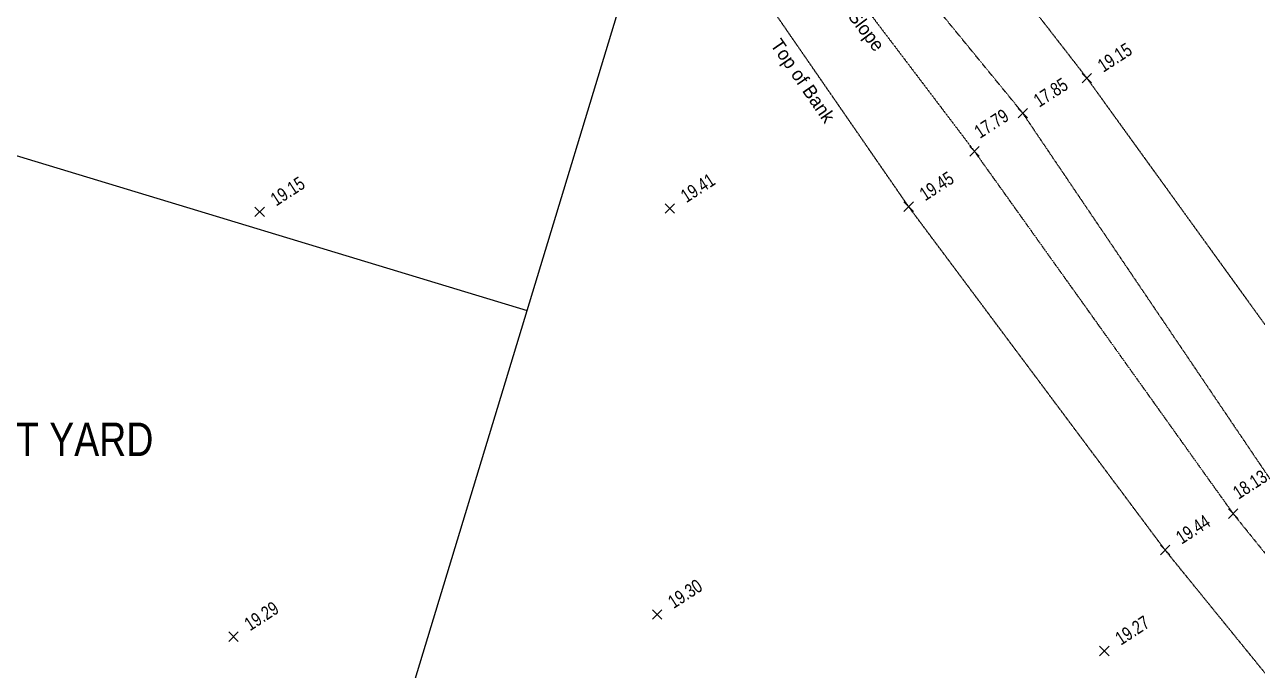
# Model space of a CAD drawing. Header units: inches. Extents: x -625442 to 34963, y -27993 to 66986.
# Drawn here: x -455450 to -453687, y 32782 to 33706 of the extents above; entities that cross this region are included whole.
import ezdxf
from ezdxf.enums import TextEntityAlignment as Align

# ---------------------------------------------------------------- set-up
doc = ezdxf.new("R2010")
doc.units = ezdxf.units.IN
doc.header["$LTSCALE"] = 0.5
doc.header["$MEASUREMENT"] = 0
doc.linetypes.add('DASHED2', pattern=[0.375, 0.25, -0.125])
doc.linetypes.add('DIVIDE2', pattern=[0.625, 0.25, -0.125, 0, -0.125, 0, -0.125])
for name, color, linetype in [('A-ANNO-TEXT', 30, 'Continuous'), ('FENCE', 7, 'FEN_LINE'), ('SPOT ELEVATION TEXT', 252, 'Continuous'), ('TEXT', 7, 'Continuous'), ('TOE OF SLOPE', 36, 'DIVIDE2'), ('TOP OF BANK', 252, 'DASHED2')]:
    doc.layers.add(name, color=color, linetype=linetype)
doc.styles.add('1-8T', font='Arial.ttf', dxfattribs={"width": 0.8, "height": 24})
doc.styles.add('BLDG', font='IC-Romans.shx', dxfattribs={"width": 0.8})
doc.styles.get("Standard").update_dxf_attribs({"font": 'Arial.ttf'})
doc.styles.add('TXT', font='IC-Romans.shx')
doc.linetypes.add('FEN_LINE', pattern='A,0.5,-0.2,[" X ",Standard,S=0.1,R=0,X=-0.1,Y=-0.05],-0.25', length=0.95)

# ---------------------------------------------------------------- blocks, each defined once
blk = doc.blocks.new('SPT10')
at = {"color": 0, "linetype": 'Continuous'}
for p, q in [((-0.354, -0.354), (0.354, 0.354)), ((0.354, -0.354), (-0.354, 0.354))]:
    blk.add_line(p, q, dxfattribs=at)

msp = doc.modelspace()

# ---------------------------------------------------------------- linework, layer by layer
at = {"layer": 'FENCE'}
for p, q in [((-454731.53135, 33297.2079), (-454308.18229, 34691.9132)), ((-455979.31447, 33675.96018), (-454731.53135, 33297.2079)), ((-454940.65837, 32608.2479), (-454731.53135, 33297.2079))]:
    msp.add_line(p, q, dxfattribs=at)
at = {"layer": 'TOE OF SLOPE'}
msp.add_lwpolyline([(-453321.86614, 32605.83483), (-453661.31865, 33045.1242), (-454022.5125, 33579.73374), (-454421.43217, 34067.13401), (-454874.37815, 34586.07469), (-455366.5235, 34936.73082), (-455777.50031, 35089.08333), (-455984.98723, 35108.8428), (-456100.76989, 35278.25967), (-456243.04846, 35557.48061), (-456554.76097, 35957.38258)], dxfattribs=at)
msp.add_lwpolyline([(-459927.18247, 30845.66053), (-459586.72259, 31461.86903), (-459168.05423, 32251.07793), (-458932.09133, 32735.54665), (-458687.41315, 33322.53168), (-458405.64803, 33762.03083), (-458257.28703, 33910.36966), (-457788.41879, 33991.42096), (-457302.93051, 34068.87954), (-456923.84988, 34047.62343), (-456565.73975, 34013.98147, 0.2737642393), (-456190.95867, 34547.23375), (-456050.27915, 35017.9434), (-455823.09613, 35035.76952), (-455394.65077, 34902.22698), (-454916.80917, 34552.87563), (-454475.09165, 34030.80662), (-454091.65168, 33524.97988), (-453721.6326, 33006.52942), (-453376.28769, 32578.464)], format="xyb", dxfattribs=at)
at = {"layer": 'TOP OF BANK'}
msp.add_lwpolyline([(-456470.02823, 36114.20339), (-455658.28989, 35253.11098), (-455296.67903, 35054.70003), (-454794.44457, 34678.80867), (-454317.23467, 34127.90182), (-453930.87423, 33629.78006), (-453557.32206, 33112.47878), (-453232.11382, 32620.60424)], dxfattribs=at)
msp.add_lwpolyline([(-453465.75694, 32519.36882), (-453818.90311, 32954.46675), (-454185.69056, 33445.77731), (-454546.65162, 33968.56922), (-455005.16152, 34446.42405), (-455470.58687, 34808.00322, 0.4769606943), (-455956.12949, 34500.16149, -0.251803665), (-456467.10027, 33790.44751)], format="xyb", dxfattribs=at)

# ---------------------------------------------------------------- block references
at = {"layer": 'SPOT ELEVATION TEXT', "xscale": 19.2, "yscale": 19.2, "zscale": 19.2}
for p in [(-453930.87423, 33629.78006), (-454022.5125, 33579.73374), (-454091.65168, 33524.97988), (-454527.24724, 33443.12531), (-454185.69056, 33445.77731), (-455113.96552, 33438.41521), (-453721.6326, 33006.52942), (-453818.90311, 32954.46675), (-454545.5097, 32862.33636), (-455151.4507, 32830.41889), (-453905.72474, 32809.908)]:
    msp.add_blockref('SPT10', p, dxfattribs=at)

# ---------------------------------------------------------------- texts
at = {"layer": 'A-ANNO-TEXT', "ltscale": 0.5, "style": '1-8T', "width": 0.8}
msp.add_text('TURNOUT YARD', height=48, dxfattribs=at).set_placement((-455692.21594, 33088.92598))
at = {"layer": 'SPOT ELEVATION TEXT', "style": 'BLDG', "width": 0.8}
for s, p in [('19.15', (-453885.76205, 33651.37987)), ('17.85', (-453977.40033, 33601.33355)), ('17.79', (-454062.14041, 33556.73662)), ('19.15', (-455068.85335, 33460.01502)), ('19.41', (-454482.13507, 33464.72512)), ('19.45', (-454140.57839, 33467.37712)), ('18.13', (-453692.34371, 33040.35406)), ('19.44', (-453773.79093, 32976.06657)), ('19.30', (-454500.39752, 32883.93618)), ('19.29', (-455106.33852, 32852.01871)), ('19.27', (-453860.61257, 32831.50782))]:
    msp.add_text(s, height=19.2, rotation=33, dxfattribs=at).set_placement(p, align=Align.CENTER)
at = {"layer": 'TEXT', "char_height": 19.2, "attachment_point": 1, "style": 'TXT'}
for s, insert, rotation in [('Toe of Slope', (-454306.68934, 33793.68513), 307.16380268), ('Top of Bank', (-454368.44231, 33688.49048), 304.62309327)]:
    msp.add_mtext(s, dxfattribs=dict(at, insert=insert, rotation=rotation))

doc.saveas('drawing.dxf')
